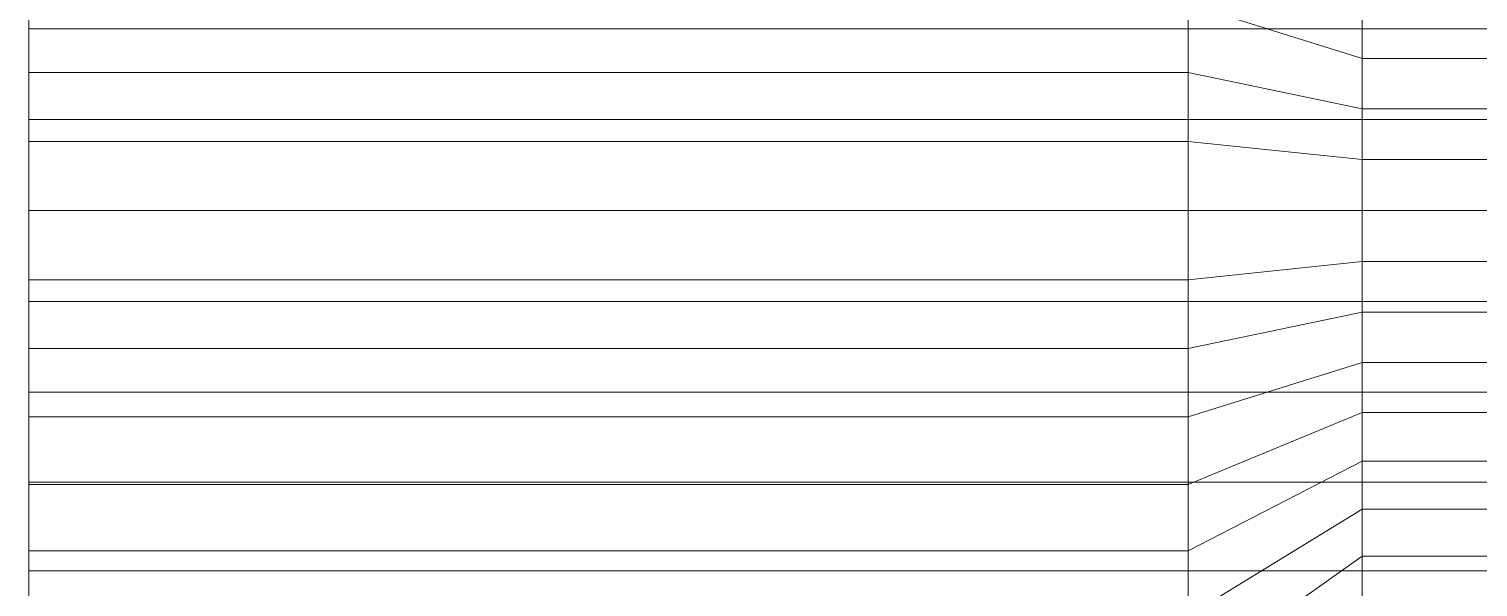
# Model space of a CAD drawing. Header units: millimetres. Extents: x -59 to 55, y -25 to 68.
# Drawn here: x -50.5 to -25.5, y -6.49 to 3.13 of the extents above; entities that cross this region are included whole.
import ezdxf

# ---------------------------------------------------------------- set-up
doc = ezdxf.new("R2010")
doc.units = ezdxf.units.MM
doc.layers.add('CIRCOLO_LU', color=7, linetype='Continuous')

msp = doc.modelspace()

# ---------------------------------------------------------------- linework, layer by layer
at = {"layer": 'CIRCOLO_LU', "lineweight": 5}
for points, invisible_edges in [([(-50.5, 2.381, -18.844), (-50.5, 3.559, -18.658), (-50.5, 4.685, -24.557)], 12), ([(-50.5, 4.685, -24.557), (-50.5, 3.133, -24.803), (-50.5, 2.381, -18.844)], 12), ([(-50.5, 2.381, 18.844), (-50.5, 3.133, 24.803), (-50.5, 4.685, 24.557)], 12), ([(-50.5, 4.685, 24.557), (-50.5, 3.559, 18.658), (-50.5, 2.381, 18.844)], 12), ([(-50.5, 3.133, -24.803), (-50.5, 4.685, -24.557), (-27.5, 4.685, -24.557)], 12), ([(-50.5, 3.133, -24.803), (-27.5, 4.685, -24.557), (-27.5, 3.133, -24.803)], 1), ([(-50.5, 4.685, 24.557), (-27.5, 3.133, 24.803), (-27.5, 4.685, 24.557)], 1), ([(-27.5, 3.133, -24.803), (-27.5, 4.685, -24.557), (-25, 4.685, -24.557)], 12), ([(-27.5, 3.133, -24.803), (-25, 4.685, -24.557), (-25, 3.133, -24.803)], 1), ([(-27.5, 4.685, 24.557), (-27.5, 3.133, 24.803), (-25, 3.133, 24.803)], 12), ([(-27.5, 4.685, 24.557), (-25, 3.133, 24.803), (-25, 4.685, 24.557)], 1), ([(-30.5, 2.381, 18.844), (-50.5, 2.381, 18.844), (-30.5, 3.559, 18.658)], 2), ([(-50.5, 2.381, 18.844), (-50.5, 3.559, 18.658), (-30.5, 3.559, 18.658)], 12), ([(-30.5, 3.559, -18.658), (-50.5, 3.559, -18.658), (-30.5, 2.381, -18.844)], 2), ([(-50.5, 3.559, -18.658), (-50.5, 2.381, -18.844), (-30.5, 2.381, -18.844)], 12), ([(-27.5, 2.623, -13.752), (-30.5, 3.559, -18.658), (-30.5, 2.381, -18.844)], 12), ([(-27.5, 3.482, -13.56), (-30.5, 3.559, -18.658), (-27.5, 2.623, -13.752)], 1), ([(-27.5, 2.623, 13.752), (-30.5, 3.559, 18.658), (-27.5, 3.482, 13.56)], 2), ([(-30.5, 2.381, 18.844), (-30.5, 3.559, 18.658), (-27.5, 2.623, 13.752)], 12), ([(-25, 2.623, 13.752), (-27.5, 2.623, 13.752), (-25, 3.482, 13.56)], 2), ([(-27.5, 2.623, 13.752), (-27.5, 3.482, 13.56), (-25, 3.482, 13.56)], 12), ([(-25, 3.482, -13.56), (-27.5, 3.482, -13.56), (-25, 2.623, -13.752)], 2), ([(-27.5, 3.482, -13.56), (-27.5, 2.623, -13.752), (-25, 2.623, -13.752)], 12), ([(-50.5, 1.193, -18.957), (-50.5, 2.381, -18.844), (-50.5, 3.133, -24.803)], 12), ([(-50.5, 3.133, -24.803), (-50.5, 1.57, -24.951), (-50.5, 1.193, -18.957)], 12), ([(-50.5, 1.193, 18.957), (-50.5, 1.57, 24.951), (-50.5, 3.133, 24.803)], 12), ([(-50.5, 3.133, 24.803), (-50.5, 2.381, 18.844), (-50.5, 1.193, 18.957)], 12), ([(-50.5, 3.133, 24.803), (-50.5, 1.57, 24.951), (-27.5, 1.57, 24.951)], 12), ([(-50.5, 3.133, 24.803), (-27.5, 1.57, 24.951), (-27.5, 3.133, 24.803)], 1), ([(-50.5, 1.57, -24.951), (-50.5, 3.133, -24.803), (-27.5, 3.133, -24.803)], 12), ([(-50.5, 1.57, -24.951), (-27.5, 3.133, -24.803), (-27.5, 1.57, -24.951)], 1), ([(-27.5, 3.133, 24.803), (-27.5, 1.57, 24.951), (-25, 1.57, 24.951)], 12), ([(-27.5, 3.133, 24.803), (-25, 1.57, 24.951), (-25, 3.133, 24.803)], 1), ([(-27.5, 1.57, -24.951), (-27.5, 3.133, -24.803), (-25, 3.133, -24.803)], 12), ([(-27.5, 1.57, -24.951), (-25, 3.133, -24.803), (-25, 1.57, -24.951)], 1), ([(-27.5, 2.623, -13.752), (-30.5, 2.381, -18.844), (-27.5, 1.755, -13.89)], 1), ([(-27.5, 1.755, 13.89), (-30.5, 2.381, 18.844), (-27.5, 2.623, 13.752)], 2), ([(-25, 2.623, -13.752), (-27.5, 2.623, -13.752), (-25, 1.755, -13.89)], 2), ([(-27.5, 2.623, -13.752), (-27.5, 1.755, -13.89), (-25, 1.755, -13.89)], 12), ([(-25, 1.755, 13.89), (-27.5, 1.755, 13.89), (-25, 2.623, 13.752)], 2), ([(-27.5, 1.755, 13.89), (-27.5, 2.623, 13.752), (-25, 2.623, 13.752)], 12), ([(-30.5, 2.381, -18.844), (-50.5, 2.381, -18.844), (-30.5, 1.193, -18.957)], 2), ([(-50.5, 2.381, -18.844), (-50.5, 1.193, -18.957), (-30.5, 1.193, -18.957)], 12), ([(-30.5, 1.193, 18.957), (-50.5, 1.193, 18.957), (-30.5, 2.381, 18.844)], 2), ([(-50.5, 1.193, 18.957), (-50.5, 2.381, 18.844), (-30.5, 2.381, 18.844)], 12), ([(-27.5, 1.755, -13.89), (-30.5, 2.381, -18.844), (-30.5, 1.193, -18.957)], 12), ([(-30.5, 1.193, 18.957), (-30.5, 2.381, 18.844), (-27.5, 1.755, 13.89)], 12), ([(-27.5, 1.755, -13.89), (-30.5, 1.193, -18.957), (-27.5, 0.879, -13.972)], 1), ([(-27.5, 0.879, 13.972), (-30.5, 1.193, 18.957), (-27.5, 1.755, 13.89)], 2), ([(-25, 0.879, 13.972), (-27.5, 0.879, 13.972), (-25, 1.755, 13.89)], 2), ([(-27.5, 0.879, 13.972), (-27.5, 1.755, 13.89), (-25, 1.755, 13.89)], 12), ([(-25, 1.755, -13.89), (-27.5, 1.755, -13.89), (-25, 0.879, -13.972)], 2), ([(-27.5, 1.755, -13.89), (-27.5, 0.879, -13.972), (-25, 0.879, -13.972)], 12), ([(-50.5, 0, 25), (-50.5, 1.57, 24.951), (-50.5, 0, 18.994)], 2), ([(-50.5, 1.57, 24.951), (-50.5, 1.193, 18.957), (-50.5, 0, 18.994)], 12), ([(-50.5, 0, -18.994), (-50.5, 1.193, -18.957), (-50.5, 1.57, -24.951)], 12), ([(-50.5, 1.57, -24.951), (-50.5, 0, -25), (-50.5, 0, -18.994)], 12), ([(-50.5, 0, -25), (-50.5, 1.57, -24.951), (-27.5, 1.57, -24.951)], 12), ([(-50.5, 0, -25), (-27.5, 1.57, -24.951), (-27.5, 0, -25)], 1), ([(-27.5, 0, 25), (-27.5, 1.57, 24.951), (-50.5, 1.57, 24.951)], 12), ([(-50.5, 1.57, 24.951), (-50.5, 0, 25), (-27.5, 0, 25)], 12), ([(-27.5, 0, -25), (-27.5, 1.57, -24.951), (-25, 1.57, -24.951)], 12), ([(-27.5, 0, -25), (-25, 1.57, -24.951), (-25, 0, -25)], 1), ([(-25, 0, 25), (-25, 1.57, 24.951), (-27.5, 1.57, 24.951)], 12), ([(-27.5, 1.57, 24.951), (-27.5, 0, 25), (-25, 0, 25)], 12), ([(-30.5, 0, 18.994), (-50.5, 0, 18.994), (-30.5, 1.193, 18.957)], 2), ([(-50.5, 0, 18.994), (-50.5, 1.193, 18.957), (-30.5, 1.193, 18.957)], 12), ([(-30.5, 1.193, -18.957), (-50.5, 1.193, -18.957), (-30.5, 0, -18.994)], 2), ([(-50.5, 1.193, -18.957), (-50.5, 0, -18.994), (-30.5, 0, -18.994)], 12), ([(-27.5, 0.879, -13.972), (-30.5, 1.193, -18.957), (-30.5, 0, -18.994)], 12), ([(-30.5, 0, 18.994), (-30.5, 1.193, 18.957), (-27.5, 0.879, 13.972)], 12), ([(-27.5, 0.879, -13.972), (-30.5, 0, -18.994), (-27.5, 0, -14)], 1), ([(-27.5, 0, 14), (-30.5, 0, 18.994), (-27.5, 0.879, 13.972)], 2), ([(-25, 0.879, -13.972), (-27.5, 0.879, -13.972), (-25, 0, -14)], 2), ([(-27.5, 0.879, -13.972), (-27.5, 0, -14), (-25, 0, -14)], 12), ([(-25, 0, 14), (-27.5, 0, 14), (-25, 0.879, 13.972)], 2), ([(-27.5, 0, 14), (-27.5, 0.879, 13.972), (-25, 0.879, 13.972)], 12), ([(-50.5, 0, 18.994), (-50.5, -1.193, 18.957), (-50.5, -1.57, 24.951)], 12), ([(-50.5, 0, 18.994), (-50.5, -1.57, 24.951), (-50.5, 0, 25)], 1), ([(-50.5, -1.193, -18.957), (-50.5, 0, -18.994), (-50.5, -1.57, -24.951)], 2), ([(-50.5, 0, -18.994), (-50.5, 0, -25), (-50.5, -1.57, -24.951)], 12), ([(-30.5, -1.193, 18.957), (-50.5, -1.193, 18.957), (-30.5, 0, 18.994)], 2), ([(-50.5, -1.193, 18.957), (-50.5, 0, 18.994), (-30.5, 0, 18.994)], 12), ([(-50.5, -1.57, -24.951), (-50.5, 0, -25), (-27.5, 0, -25)], 12), ([(-50.5, -1.57, -24.951), (-27.5, 0, -25), (-27.5, -1.57, -24.951)], 1), ([(-30.5, 0, -18.994), (-50.5, 0, -18.994), (-30.5, -1.193, -18.957)], 2), ([(-50.5, 0, -18.994), (-50.5, -1.193, -18.957), (-30.5, -1.193, -18.957)], 12), ([(-50.5, 0, 25), (-50.5, -1.57, 24.951), (-27.5, -1.57, 24.951)], 12), ([(-50.5, 0, 25), (-27.5, -1.57, 24.951), (-27.5, 0, 25)], 1), ([(-27.5, -0.879, 13.972), (-30.5, -1.193, 18.957), (-27.5, 0, 14)], 2), ([(-30.5, -1.193, 18.957), (-30.5, 0, 18.994), (-27.5, 0, 14)], 12), ([(-27.5, 0, -14), (-30.5, 0, -18.994), (-30.5, -1.193, -18.957)], 12), ([(-27.5, 0, -14), (-30.5, -1.193, -18.957), (-27.5, -0.879, -13.972)], 1), ([(-27.5, -1.57, -24.951), (-27.5, 0, -25), (-25, 0, -25)], 12), ([(-27.5, -1.57, -24.951), (-25, 0, -25), (-25, -1.57, -24.951)], 1), ([(-25, 0, -14), (-27.5, 0, -14), (-25, -0.879, -13.972)], 2), ([(-27.5, 0, -14), (-27.5, -0.879, -13.972), (-25, -0.879, -13.972)], 12), ([(-25, -0.879, 13.972), (-27.5, -0.879, 13.972), (-25, 0, 14)], 2), ([(-27.5, -0.879, 13.972), (-27.5, 0, 14), (-25, 0, 14)], 12), ([(-27.5, 0, 25), (-27.5, -1.57, 24.951), (-25, -1.57, 24.951)], 12), ([(-27.5, 0, 25), (-25, -1.57, 24.951), (-25, 0, 25)], 1), ([(-30.5, -1.193, 18.957), (-27.5, -0.879, 13.972), (-27.5, -1.755, 13.89)], 12), ([(-27.5, -1.755, -13.89), (-27.5, -0.879, -13.972), (-30.5, -1.193, -18.957)], 12), ([(-25, -0.879, -13.972), (-27.5, -0.879, -13.972), (-25, -1.755, -13.89)], 2), ([(-27.5, -0.879, -13.972), (-27.5, -1.755, -13.89), (-25, -1.755, -13.89)], 12), ([(-25, -1.755, 13.89), (-27.5, -1.755, 13.89), (-25, -0.879, 13.972)], 2), ([(-27.5, -1.755, 13.89), (-27.5, -0.879, 13.972), (-25, -0.879, 13.972)], 12), ([(-50.5, -1.193, 18.957), (-50.5, -2.381, 18.844), (-50.5, -3.133, 24.803)], 12), ([(-50.5, -1.193, 18.957), (-50.5, -3.133, 24.803), (-50.5, -1.57, 24.951)], 1), ([(-50.5, -2.381, -18.844), (-50.5, -1.193, -18.957), (-50.5, -3.133, -24.803)], 2), ([(-50.5, -1.193, -18.957), (-50.5, -1.57, -24.951), (-50.5, -3.133, -24.803)], 12), ([(-30.5, -2.381, 18.844), (-50.5, -2.381, 18.844), (-30.5, -1.193, 18.957)], 2), ([(-50.5, -2.381, 18.844), (-50.5, -1.193, 18.957), (-30.5, -1.193, 18.957)], 12), ([(-30.5, -1.193, -18.957), (-50.5, -1.193, -18.957), (-30.5, -2.381, -18.844)], 2), ([(-50.5, -1.193, -18.957), (-50.5, -2.381, -18.844), (-30.5, -2.381, -18.844)], 12), ([(-27.5, -1.755, 13.89), (-30.5, -2.381, 18.844), (-30.5, -1.193, 18.957)], 12), ([(-30.5, -1.193, -18.957), (-30.5, -2.381, -18.844), (-27.5, -1.755, -13.89)], 12), ([(-50.5, -1.57, 24.951), (-50.5, -3.133, 24.803), (-27.5, -3.133, 24.803)], 12), ([(-50.5, -1.57, 24.951), (-27.5, -3.133, 24.803), (-27.5, -1.57, 24.951)], 1), ([(-50.5, -3.133, -24.803), (-50.5, -1.57, -24.951), (-27.5, -1.57, -24.951)], 12), ([(-50.5, -3.133, -24.803), (-27.5, -1.57, -24.951), (-27.5, -3.133, -24.803)], 1), ([(-27.5, -3.133, -24.803), (-27.5, -1.57, -24.951), (-25, -1.57, -24.951)], 12), ([(-27.5, -3.133, -24.803), (-25, -1.57, -24.951), (-25, -3.133, -24.803)], 1), ([(-27.5, -1.57, 24.951), (-27.5, -3.133, 24.803), (-25, -3.133, 24.803)], 12), ([(-27.5, -1.57, 24.951), (-25, -3.133, 24.803), (-25, -1.57, 24.951)], 1), ([(-30.5, -2.381, 18.844), (-27.5, -1.755, 13.89), (-27.5, -2.623, 13.752)], 12), ([(-27.5, -2.623, -13.752), (-27.5, -1.755, -13.89), (-30.5, -2.381, -18.844)], 12), ([(-25, -2.623, 13.752), (-27.5, -2.623, 13.752), (-25, -1.755, 13.89)], 2), ([(-27.5, -2.623, 13.752), (-27.5, -1.755, 13.89), (-25, -1.755, 13.89)], 12), ([(-25, -1.755, -13.89), (-27.5, -1.755, -13.89), (-25, -2.623, -13.752)], 2), ([(-27.5, -1.755, -13.89), (-27.5, -2.623, -13.752), (-25, -2.623, -13.752)], 12), ([(-50.5, -2.381, 18.844), (-50.5, -3.559, 18.658), (-50.5, -4.685, 24.557)], 12), ([(-50.5, -2.381, 18.844), (-50.5, -4.685, 24.557), (-50.5, -3.133, 24.803)], 1), ([(-50.5, -3.559, -18.658), (-50.5, -2.381, -18.844), (-50.5, -4.685, -24.557)], 2), ([(-50.5, -2.381, -18.844), (-50.5, -3.133, -24.803), (-50.5, -4.685, -24.557)], 12), ([(-30.5, -3.559, 18.658), (-50.5, -3.559, 18.658), (-30.5, -2.381, 18.844)], 2), ([(-50.5, -3.559, 18.658), (-50.5, -2.381, 18.844), (-30.5, -2.381, 18.844)], 12), ([(-30.5, -2.381, -18.844), (-50.5, -2.381, -18.844), (-30.5, -3.559, -18.658)], 2), ([(-50.5, -2.381, -18.844), (-50.5, -3.559, -18.658), (-30.5, -3.559, -18.658)], 12), ([(-27.5, -2.623, 13.752), (-30.5, -3.559, 18.658), (-30.5, -2.381, 18.844)], 12), ([(-30.5, -2.381, -18.844), (-30.5, -3.559, -18.658), (-27.5, -2.623, -13.752)], 12), ([(-30.5, -3.559, 18.658), (-27.5, -2.623, 13.752), (-27.5, -3.482, 13.56)], 12), ([(-27.5, -3.482, -13.56), (-27.5, -2.623, -13.752), (-30.5, -3.559, -18.658)], 12), ([(-25, -3.482, 13.56), (-27.5, -3.482, 13.56), (-25, -2.623, 13.752)], 2), ([(-27.5, -3.482, 13.56), (-27.5, -2.623, 13.752), (-25, -2.623, 13.752)], 12), ([(-25, -2.623, -13.752), (-27.5, -2.623, -13.752), (-25, -3.482, -13.56)], 2), ([(-27.5, -2.623, -13.752), (-27.5, -3.482, -13.56), (-25, -3.482, -13.56)], 12), ([(-50.5, -3.133, 24.803), (-50.5, -4.685, 24.557), (-27.5, -4.685, 24.557)], 12), ([(-50.5, -3.133, 24.803), (-27.5, -4.685, 24.557), (-27.5, -3.133, 24.803)], 1), ([(-50.5, -4.685, -24.557), (-50.5, -3.133, -24.803), (-27.5, -3.133, -24.803)], 12), ([(-50.5, -4.685, -24.557), (-27.5, -3.133, -24.803), (-27.5, -4.685, -24.557)], 1), ([(-27.5, -4.685, -24.557), (-27.5, -3.133, -24.803), (-25, -3.133, -24.803)], 12), ([(-27.5, -4.685, -24.557), (-25, -3.133, -24.803), (-25, -4.685, -24.557)], 1), ([(-27.5, -3.133, 24.803), (-27.5, -4.685, 24.557), (-25, -4.685, 24.557)], 12), ([(-27.5, -3.133, 24.803), (-25, -4.685, 24.557), (-25, -3.133, 24.803)], 1), ([(-27.5, -3.482, 13.56), (-30.5, -4.724, 18.397), (-30.5, -3.559, 18.658)], 12), ([(-30.5, -4.724, 18.397), (-27.5, -3.482, 13.56), (-27.5, -4.326, 13.315)], 12), ([(-27.5, -4.326, -13.315), (-27.5, -3.482, -13.56), (-30.5, -4.724, -18.397)], 12), ([(-30.5, -3.559, -18.658), (-30.5, -4.724, -18.397), (-27.5, -3.482, -13.56)], 12), ([(-25, -4.326, 13.315), (-27.5, -4.326, 13.315), (-25, -3.482, 13.56)], 2), ([(-27.5, -4.326, 13.315), (-27.5, -3.482, 13.56), (-25, -3.482, 13.56)], 12), ([(-25, -3.482, -13.56), (-27.5, -3.482, -13.56), (-25, -4.326, -13.315)], 2), ([(-27.5, -3.482, -13.56), (-27.5, -4.326, -13.315), (-25, -4.326, -13.315)], 12), ([(-50.5, -3.559, 18.658), (-50.5, -4.724, 18.397), (-50.5, -6.217, 24.215)], 12), ([(-50.5, -3.559, 18.658), (-50.5, -6.217, 24.215), (-50.5, -4.685, 24.557)], 1), ([(-50.5, -4.724, -18.397), (-50.5, -3.559, -18.658), (-50.5, -6.217, -24.215)], 2), ([(-50.5, -3.559, -18.658), (-50.5, -4.685, -24.557), (-50.5, -6.217, -24.215)], 12), ([(-30.5, -3.559, -18.658), (-50.5, -3.559, -18.658), (-30.5, -4.724, -18.397)], 2), ([(-50.5, -3.559, -18.658), (-50.5, -4.724, -18.397), (-30.5, -4.724, -18.397)], 12), ([(-30.5, -4.724, 18.397), (-50.5, -4.724, 18.397), (-30.5, -3.559, 18.658)], 2), ([(-50.5, -4.724, 18.397), (-50.5, -3.559, 18.658), (-30.5, -3.559, 18.658)], 12), ([(-27.5, -4.326, 13.315), (-30.5, -5.87, 18.065), (-30.5, -4.724, 18.397)], 12), ([(-30.5, -5.87, 18.065), (-27.5, -4.326, 13.315), (-27.5, -5.154, 13.017)], 12), ([(-27.5, -5.154, -13.017), (-27.5, -4.326, -13.315), (-30.5, -5.87, -18.065)], 12), ([(-30.5, -4.724, -18.397), (-30.5, -5.87, -18.065), (-27.5, -4.326, -13.315)], 12), ([(-25, -5.154, 13.017), (-27.5, -5.154, 13.017), (-25, -4.326, 13.315)], 2), ([(-27.5, -5.154, 13.017), (-27.5, -4.326, 13.315), (-25, -4.326, 13.315)], 12), ([(-25, -4.326, -13.315), (-27.5, -4.326, -13.315), (-25, -5.154, -13.017)], 2), ([(-27.5, -4.326, -13.315), (-27.5, -5.154, -13.017), (-25, -5.154, -13.017)], 12), ([(-50.5, -4.685, 24.557), (-50.5, -6.217, 24.215), (-27.5, -6.217, 24.215)], 12), ([(-50.5, -4.685, 24.557), (-27.5, -6.217, 24.215), (-27.5, -4.685, 24.557)], 1), ([(-50.5, -6.217, -24.215), (-50.5, -4.685, -24.557), (-27.5, -4.685, -24.557)], 12), ([(-50.5, -6.217, -24.215), (-27.5, -4.685, -24.557), (-27.5, -6.217, -24.215)], 1), ([(-50.5, -4.724, 18.397), (-50.5, -5.87, 18.065), (-50.5, -7.725, 23.776)], 12), ([(-50.5, -4.724, 18.397), (-50.5, -7.725, 23.776), (-50.5, -6.217, 24.215)], 1), ([(-50.5, -5.87, -18.065), (-50.5, -4.724, -18.397), (-50.5, -7.725, -23.776)], 2), ([(-50.5, -4.724, -18.397), (-50.5, -6.217, -24.215), (-50.5, -7.725, -23.776)], 12), ([(-30.5, -5.87, 18.065), (-50.5, -5.87, 18.065), (-30.5, -4.724, 18.397)], 2), ([(-50.5, -5.87, 18.065), (-50.5, -4.724, 18.397), (-30.5, -4.724, 18.397)], 12), ([(-30.5, -4.724, -18.397), (-50.5, -4.724, -18.397), (-30.5, -5.87, -18.065)], 2), ([(-50.5, -4.724, -18.397), (-50.5, -5.87, -18.065), (-30.5, -5.87, -18.065)], 12), ([(-27.5, -4.685, 24.557), (-27.5, -6.217, 24.215), (-25, -6.217, 24.215)], 12), ([(-27.5, -4.685, 24.557), (-25, -6.217, 24.215), (-25, -4.685, 24.557)], 1), ([(-27.5, -6.217, -24.215), (-27.5, -4.685, -24.557), (-25, -4.685, -24.557)], 12), ([(-27.5, -6.217, -24.215), (-25, -4.685, -24.557), (-25, -6.217, -24.215)], 1), ([(-27.5, -5.154, 13.017), (-30.5, -6.992, 17.66), (-30.5, -5.87, 18.065)], 12), ([(-30.5, -6.992, 17.66), (-27.5, -5.154, 13.017), (-27.5, -5.961, 12.668)], 12), ([(-27.5, -5.961, -12.668), (-27.5, -5.154, -13.017), (-30.5, -6.992, -17.66)], 12), ([(-30.5, -5.87, -18.065), (-30.5, -6.992, -17.66), (-27.5, -5.154, -13.017)], 12), ([(-25, -5.154, -13.017), (-27.5, -5.154, -13.017), (-25, -5.961, -12.668)], 2), ([(-27.5, -5.154, -13.017), (-27.5, -5.961, -12.668), (-25, -5.961, -12.668)], 12), ([(-25, -5.961, 12.668), (-27.5, -5.961, 12.668), (-25, -5.154, 13.017)], 2), ([(-27.5, -5.961, 12.668), (-27.5, -5.154, 13.017), (-25, -5.154, 13.017)], 12), ([(-50.5, -5.87, 18.065), (-50.5, -6.992, 17.66), (-50.5, -9.203, 23.244)], 12), ([(-50.5, -5.87, 18.065), (-50.5, -9.203, 23.244), (-50.5, -7.725, 23.776)], 1), ([(-50.5, -6.992, -17.66), (-50.5, -5.87, -18.065), (-50.5, -9.203, -23.244)], 2), ([(-50.5, -5.87, -18.065), (-50.5, -7.725, -23.776), (-50.5, -9.203, -23.244)], 12), ([(-30.5, -5.87, -18.065), (-50.5, -5.87, -18.065), (-30.5, -6.992, -17.66)], 2), ([(-50.5, -5.87, -18.065), (-50.5, -6.992, -17.66), (-30.5, -6.992, -17.66)], 12), ([(-30.5, -6.992, 17.66), (-50.5, -6.992, 17.66), (-30.5, -5.87, 18.065)], 2), ([(-50.5, -6.992, 17.66), (-50.5, -5.87, 18.065), (-30.5, -5.87, 18.065)], 12), ([(-27.5, -5.961, 12.668), (-30.5, -8.087, 17.186), (-30.5, -6.992, 17.66)], 12), ([(-30.5, -8.087, 17.186), (-27.5, -5.961, 12.668), (-27.5, -6.745, 12.268)], 12), ([(-27.5, -6.745, -12.268), (-27.5, -5.961, -12.668), (-30.5, -8.087, -17.186)], 12), ([(-30.5, -6.992, -17.66), (-30.5, -8.087, -17.186), (-27.5, -5.961, -12.668)], 12), ([(-25, -6.745, 12.268), (-27.5, -6.745, 12.268), (-25, -5.961, 12.668)], 2), ([(-27.5, -6.745, 12.268), (-27.5, -5.961, 12.668), (-25, -5.961, 12.668)], 12), ([(-25, -5.961, -12.668), (-27.5, -5.961, -12.668), (-25, -6.745, -12.268)], 2), ([(-27.5, -5.961, -12.668), (-27.5, -6.745, -12.268), (-25, -6.745, -12.268)], 12), ([(-50.5, -6.217, 24.215), (-50.5, -7.725, 23.776), (-27.5, -7.725, 23.776)], 12), ([(-50.5, -6.217, 24.215), (-27.5, -7.725, 23.776), (-27.5, -6.217, 24.215)], 1), ([(-50.5, -7.725, -23.776), (-50.5, -6.217, -24.215), (-27.5, -6.217, -24.215)], 12), ([(-50.5, -7.725, -23.776), (-27.5, -6.217, -24.215), (-27.5, -7.725, -23.776)], 1), ([(-27.5, -6.217, 24.215), (-27.5, -7.725, 23.776), (-25, -7.725, 23.776)], 12), ([(-27.5, -6.217, 24.215), (-25, -7.725, 23.776), (-25, -6.217, 24.215)], 1), ([(-27.5, -7.725, -23.776), (-27.5, -6.217, -24.215), (-25, -6.217, -24.215)], 12), ([(-27.5, -7.725, -23.776), (-25, -6.217, -24.215), (-25, -7.725, -23.776)], 1)]:
    msp.add_3dface(points, dxfattribs=dict(at, invisible_edges=invisible_edges))

doc.saveas('drawing.dxf')
